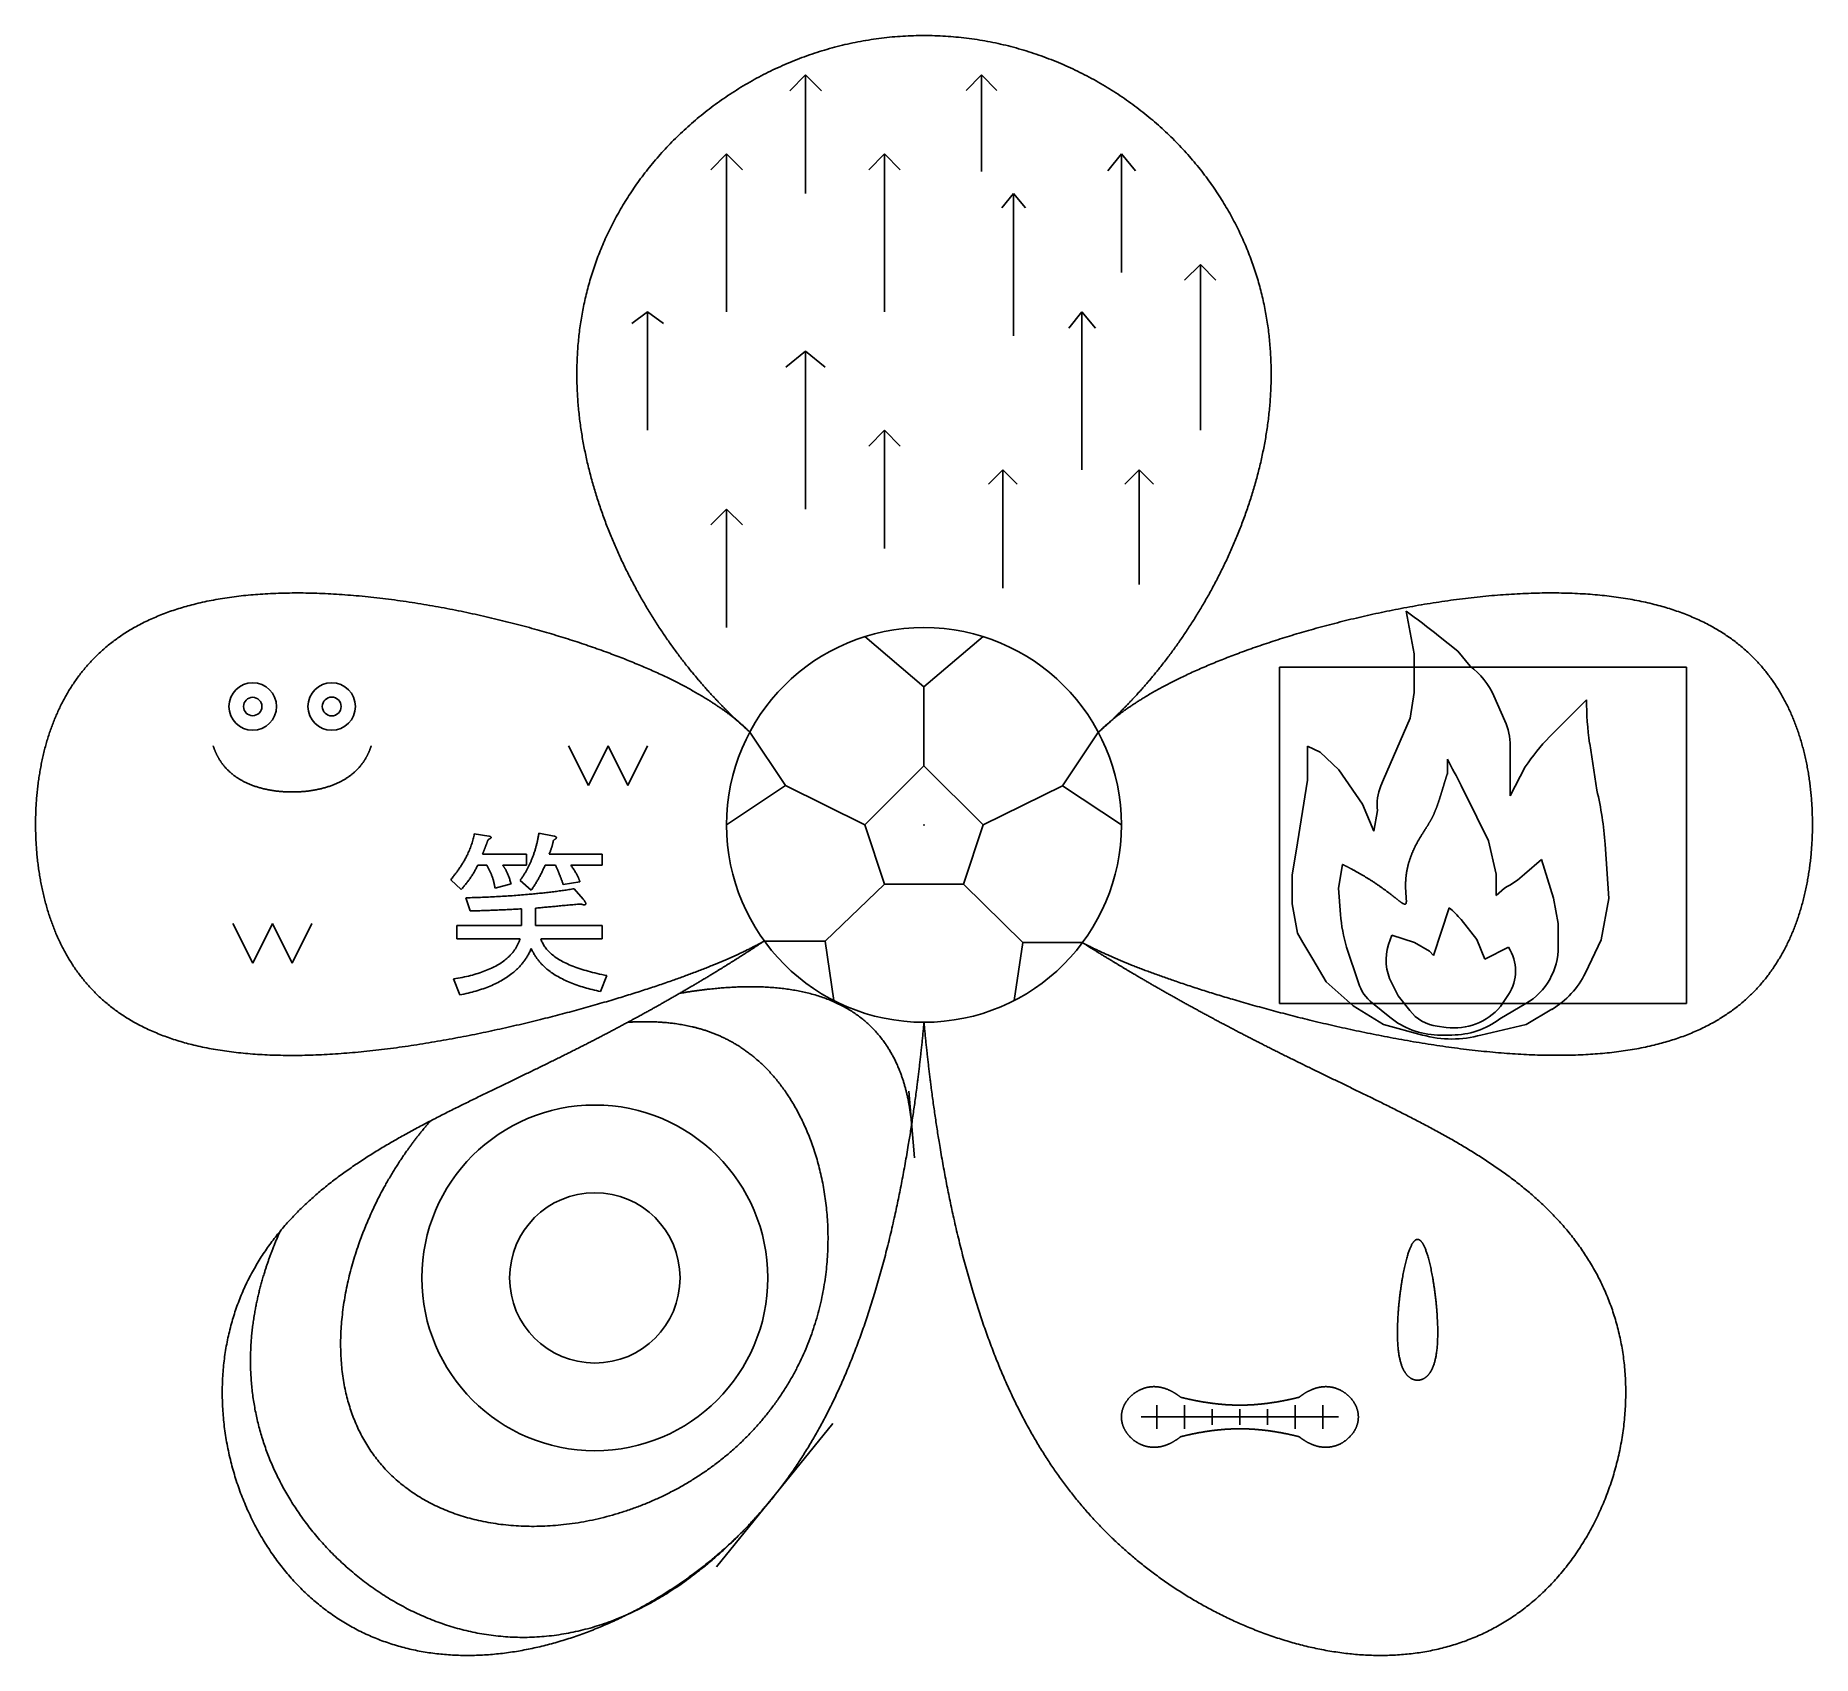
# Model space of a CAD drawing. Header units: millimetres. Extents: x -225 to 225, y -210 to 200.
import ezdxf

# ---------------------------------------------------------------- set-up
doc = ezdxf.new("R2010")
doc.units = ezdxf.units.MM
doc.header["$MEASUREMENT"] = 0
for name, color, linetype in [('デジファブ\u3000課題\u3000花びらコースター v2_Sketch1', 7, 'Continuous'), ('デジファブ\u3000課題\u3000花びらコースター v2_Sketch2', 7, 'Continuous'), ('デジファブ\u3000課題\u3000花びらコースター v2_Sketch3', 7, 'Continuous'), ('デジファブ\u3000課題\u3000花びらコースター v2_Sketch4', 7, 'Continuous')]:
    doc.layers.add(name, color=color, linetype=linetype)

msp = doc.modelspace()

# ---------------------------------------------------------------- linework, layer by layer
at = {"layer": 'デジファブ\u3000課題\u3000花びらコースター v2_Sketch1'}
for p, q in [((-30, 190), (-34, 186)), ((-34, 186), (-30, 190)), ((-30, 160), (-30, 190)), ((-30, 190), (-26, 186)), ((14.56, 190), (10.66, 186.1)), ((10.66, 186.1), (14.56, 190)), ((14.56, 165.59), (14.56, 190)), ((14.56, 190), (18.47, 186.1)), ((-50, 170), (-54, 166)), ((-54, 166), (-50, 170)), ((-50, 130), (-50, 170)), ((-50, 170), (-46, 166)), ((-14, 166), (-10, 170)), ((-10, 170), (-14, 166)), ((-10, 130), (-10, 170)), ((-6, 166), (-10, 170)), ((50, 170), (46.54, 165.68)), ((46.54, 165.68), (50, 170)), ((50, 140), (50, 170)), ((50, 170), (53.58, 165.68)), ((22.69, 160), (19.75, 156.32)), ((19.75, 156.32), (22.69, 160)), ((22.69, 160), (25.74, 156.32)), ((22.69, 123.93), (22.69, 160)), ((70, 141.96), (66, 138)), ((66, 138), (70, 141.96)), ((70, 100), (70, 141.96)), ((70, 141.96), (73.93, 138)), ((-74, 127), (-70, 130)), ((-70, 130), (-74, 127)), ((-70, 130), (-66, 127)), ((-70, 100), (-70, 130)), ((40, 130), (36.66, 125.82)), ((36.66, 125.82), (40, 130)), ((40, 130), (43.46, 125.82)), ((40, 90), (40, 130)), ((-30, 120), (-35, 116)), ((-35, 116), (-30, 120)), ((-30, 80), (-30, 120)), ((-30, 120), (-25, 116)), ((-10, 100), (-14, 96)), ((-14, 96), (-10, 100)), ((-10, 70), (-10, 100)), ((-10, 100), (-6, 96)), ((16.31, 86.34), (20, 90)), ((20, 90), (16.31, 86.34)), ((20, 60), (20, 90)), ((20, 90), (23.63, 86.34)), ((54.53, 90), (50.84, 86.34)), ((50.84, 86.34), (54.53, 90)), ((54.53, 60.93), (54.53, 90)), ((54.53, 90), (58.16, 86.34)), ((-54, 76), (-50, 80)), ((-50, 80), (-54, 76)), ((-50, 50), (-50, 80)), ((-50, 80), (-46, 76)), ((-14.98, 47.7), (0, 35)), ((0, 35), (14.98, 47.7)), ((0, 15), (0, 35)), ((-44.07, 23.49), (-35.05, 9.96)), ((44.06, 23.35), (35.11, 9.92)), ((-90, 20), (-85, 10)), ((-85, 10), (-80, 20)), ((-80, 20), (-75, 10)), ((-75, 10), (-70, 20)), ((0, 15), (-15, 0)), ((15, 0), (0, 15)), ((-35.05, 9.96), (-50, 0)), ((-35.05, 9.96), (-15, 0)), ((15, 0), (35.11, 9.92)), ((35.11, 9.92), (50, 0)), ((-15, 0), (-10, -15)), ((10, -15), (15, 0)), ((-10, -15), (-25, -29.41)), ((-10, -15), (10, -15)), ((10, -15), (25, -29.83)), ((-175, -25), (-170, -35)), ((-170, -35), (-165, -25)), ((-165, -25), (-160, -35)), ((-160, -35), (-155, -25)), ((-40.44, -29.41), (-25, -29.41)), ((-25, -29.41), (-22.85, -44.47)), ((25, -29.83), (22.85, -44.47)), ((40.13, -29.83), (25, -29.83)), ((-2.41, -84.33), (-3.86, -67.47)), ((59, -147), (59, -153)), ((66, -147), (66, -153)), ((73, -148), (73, -152)), ((80, -148), (80, -152)), ((87, -148), (87, -152)), ((94, -147), (94, -153)), ((101, -147), (101, -153)), ((-52.52, -188), (-23.08, -151.69)), ((55, -150), (105, -150))]:
    msp.add_line(p, q, dxfattribs=at)
for centre, radius in [((0, 0), 50), ((-170, 30), 6.02), ((-150, 30), 6.01), ((-83.36, -114.76), 43.8), ((-83.36, -114.76), 43.8), ((-83.36, -114.76), 21.58)]:
    msp.add_circle(centre, radius, dxfattribs=at)
for points in [[(-44.07, 23.49), (-46.08, 25.25), (-50.02, 28.89), (-55.66, 34.69), (-62.66, 43.13), (-70.49, 54.83), (-77.29, 67.65), (-82.83, 81.5), (-86.75, 96.25), (-88.54, 111.67), (-87.7, 127.43), (-83.77, 143.14), (-76.5, 158.26), (-65.92, 172.13), (-52.34, 184.02), (-36.32, 193.2), (-18.59, 199.01), (0.04, 201), (18.66, 198.99), (36.39, 193.16), (52.4, 183.97), (65.97, 172.07), (76.54, 158.19), (83.79, 143.07), (87.7, 127.37), (88.54, 111.61), (86.74, 96.2), (82.81, 81.45), (77.26, 67.59), (70.46, 54.76), (62.64, 43.04), (55.64, 34.59), (50.01, 28.77), (46.07, 25.12), (44.06, 23.35)], [(-44.07, 23.49), (-45.35, 24.76), (-48.16, 27.29), (-53.13, 31.01), (-61.25, 35.83), (-73.86, 41.57), (-88.78, 46.96), (-105.68, 51.79), (-123.99, 55.76), (-142.87, 58.43), (-161.39, 59.31), (-178.57, 57.96), (-193.58, 54.04), (-205.78, 47.39), (-214.9, 38.13), (-221.06, 26.67), (-224.51, 13.61), (-225.56, -0.29), (-224.36, -14.19), (-220.77, -27.23), (-214.5, -38.64), (-205.29, -47.77), (-193.05, -54.21), (-178.05, -57.86), (-160.89, -58.94), (-142.4, -57.86), (-123.48, -55.16), (-105.06, -51.4), (-87.91, -47.07), (-72.59, -42.55), (-59.4, -38.03), (-50.66, -34.51), (-45.14, -31.93), (-41.93, -30.24), (-40.44, -29.41)], [(44.06, 23.35), (45.34, 24.63), (48.15, 27.18), (53.11, 30.92), (61.23, 35.77), (73.84, 41.54), (88.76, 46.95), (105.66, 51.79), (123.97, 55.77), (142.86, 58.44), (161.39, 59.32), (178.57, 57.96), (193.58, 54.04), (205.78, 47.39), (214.91, 38.12), (221.06, 26.65), (224.52, 13.59), (225.56, -0.31), (224.36, -14.22), (220.75, -27.27), (214.47, -38.68), (205.26, -47.8), (193.01, -54.22), (178.01, -57.85), (160.85, -58.91), (142.35, -57.82), (123.43, -55.11), (104.99, -51.36), (87.82, -47.08), (72.46, -42.61), (59.22, -38.19), (50.44, -34.76), (44.88, -32.26), (41.64, -30.63), (40.13, -29.83)], [(-180, 20), (-179.8, 19.4), (-179.36, 18.23), (-178.56, 16.59), (-177.19, 14.62), (-174.99, 12.54), (-172.3, 10.85), (-169.17, 9.57), (-165.66, 8.72), (-161.92, 8.29), (-158.08, 8.29), (-154.34, 8.72), (-150.83, 9.57), (-147.7, 10.85), (-145.01, 12.54), (-142.81, 14.62), (-141.44, 16.59), (-140.64, 18.23), (-140.2, 19.4), (-140, 20)], [(0, -50), (-0.37, -54.04), (-1.19, -61.99), (-2.63, -73.54), (-4.97, -88.2), (-8.6, -105.29), (-12.97, -121.15), (-18.13, -135.77), (-24.18, -149.19), (-31.24, -161.45), (-39.5, -172.6), (-49.13, -182.7), (-60.27, -191.71), (-72.92, -199.5), (-86.92, -205.73), (-101.89, -209.86), (-117.25, -211.24), (-132.3, -209.27), (-146.31, -203.58), (-158.52, -194.12), (-168.27, -181.42), (-175, -166.44), (-178.31, -150.38), (-178, -134.45), (-174.12, -119.71), (-167.04, -106.82), (-157.4, -95.95), (-146, -86.95), (-133.7, -79.44), (-121.24, -72.96), (-109.16, -67.12), (-97.7, -61.62), (-86.92, -56.29), (-76.74, -51), (-67.06, -45.7), (-57.79, -40.35), (-50.67, -36.01), (-45.49, -32.72), (-42.11, -30.51), (-40.44, -29.41)], [(0, -50), (0.37, -54.04), (1.19, -61.99), (2.63, -73.54), (4.97, -88.21), (8.6, -105.3), (12.97, -121.15), (18.13, -135.78), (24.18, -149.2), (31.24, -161.45), (39.5, -172.6), (49.14, -182.7), (60.28, -191.72), (72.93, -199.5), (86.94, -205.73), (101.9, -209.86), (117.26, -211.24), (132.32, -209.27), (146.32, -203.57), (158.54, -194.11), (168.29, -181.4), (175.01, -166.41), (178.31, -150.35), (178, -134.42), (174.11, -119.69), (167.02, -106.81), (157.37, -95.95), (145.97, -86.95), (133.67, -79.43), (121.22, -72.95), (109.15, -67.08), (97.7, -61.57), (86.92, -56.24), (76.73, -50.98), (67.01, -45.73), (57.68, -40.46), (50.49, -36.23), (45.25, -33.03), (41.83, -30.9), (40.13, -29.83)], [(125, -105), (124.77, -105), (124.32, -105.16), (123.64, -105.88), (122.77, -107.75), (121.78, -111.31), (120.95, -115.71), (120.31, -120.49), (119.92, -125.24), (119.82, -129.59), (120.04, -133.33), (120.62, -136.34), (121.54, -138.58), (122.77, -140.05), (124.23, -140.78), (125.77, -140.78), (127.23, -140.05), (128.46, -138.58), (129.38, -136.34), (129.96, -133.33), (130.18, -129.59), (130.08, -125.24), (129.69, -120.49), (129.05, -115.71), (128.22, -111.31), (127.23, -107.75), (126.36, -105.88), (125.68, -105.16), (125.23, -105), (125, -105)], [(65, -145), (64.6, -144.69), (63.81, -144.11), (62.62, -143.38), (61.05, -142.67), (59.09, -142.25), (57.17, -142.28), (55.32, -142.75), (53.6, -143.64), (52.09, -144.89), (50.9, -146.43), (50.13, -148.16), (49.87, -150), (50.13, -151.84), (50.9, -153.57), (52.09, -155.11), (53.6, -156.36), (55.32, -157.25), (57.17, -157.72), (59.09, -157.75), (61.05, -157.33), (62.62, -156.62), (63.81, -155.89), (64.6, -155.31), (65, -155)], [(95, -145), (95.4, -144.69), (96.19, -144.11), (97.38, -143.38), (98.95, -142.67), (100.91, -142.25), (102.83, -142.28), (104.68, -142.75), (106.4, -143.64), (107.91, -144.89), (109.1, -146.43), (109.87, -148.16), (110.13, -150), (109.87, -151.84), (109.1, -153.57), (107.91, -155.11), (106.4, -156.36), (104.68, -157.25), (102.83, -157.72), (100.91, -157.75), (98.95, -157.33), (97.38, -156.62), (96.19, -155.89), (95.4, -155.31), (95, -155)], [(65, -145), (65.6, -145.15), (66.8, -145.44), (68.6, -145.84), (71, -146.28), (74, -146.7), (77, -146.96), (80, -147.04), (83, -146.96), (86, -146.7), (89, -146.28), (91.4, -145.84), (93.2, -145.44), (94.4, -145.15), (95, -145)], [(65, -155), (65.6, -154.85), (66.8, -154.56), (68.6, -154.16), (71, -153.72), (74, -153.3), (77, -153.04), (80, -152.96), (83, -153.04), (86, -153.3), (89, -153.72), (91.4, -154.16), (93.2, -154.56), (94.4, -154.85), (95, -155)]]:
    msp.add_open_spline(points, degree=5, dxfattribs=at)
for points, knots in [([(-3.13, -75.9), (-3.24, -74.68), (-3.78, -69.8), (-5.56, -61.89), (-10.23, -52.41), (-20.33, -43.91), (-34.15, -40.56), (-47.02, -40.62), (-56.71, -41.78), (-61.84, -42.65)], [0.7837204, 0.7837204, 0.7837204, 0.7837204, 0.7837204, 0.7837204, 0.8, 0.85, 0.9, 0.95, 1, 1, 1, 1, 1, 1]), ([(-125, -75), (-127.12, -77.42), (-131.26, -82.58), (-137.04, -91.27), (-143.48, -104.48), (-148.2, -122.41), (-148.48, -140.16), (-143.54, -156.03), (-133.14, -168.48), (-117.92, -176.36), (-99.41, -179.05), (-79.55, -176.36), (-60.49, -168.56), (-44.22, -156.28), (-32.26, -140.54), (-25.31, -122.72), (-23.25, -104.44), (-25.44, -87.3), (-30.93, -72.71), (-38.71, -61.65), (-47.9, -54.45), (-57.11, -50.96), (-64.66, -49.89), (-70.25, -49.77), (-73.72, -49.92), (-75, -50)], [0, 0, 0, 0, 0, 0, 0.04, 0.08, 0.12, 0.16, 0.2, 0.24, 0.28, 0.32, 0.36, 0.4, 0.44, 0.48, 0.52, 0.56, 0.6, 0.64, 0.68, 0.72, 0.76, 0.8, 0.8232192, 0.8232192, 0.8232192, 0.8232192, 0.8232192, 0.8232192]), ([(-163.06, -102.94), (-164.64, -106.5), (-167.4, -113.57), (-170.28, -124.04), (-171.59, -137.72), (-169.03, -154.25), (-162.32, -169.92), (-151.68, -184.17), (-137.57, -196.03), (-120.7, -204.19), (-101.96, -207.35), (-82.35, -204.45), (-65.06, -196.05), (-52.36, -185.91), (-43.95, -177.2), (-39.23, -171.61), (-37.8, -169.84)], [0, 0, 0, 0, 0, 0, 0.05, 0.1, 0.15, 0.2, 0.25, 0.3, 0.35, 0.4, 0.45, 0.5, 0.55, 0.5723041, 0.5723041, 0.5723041, 0.5723041, 0.5723041, 0.5723041])]:
    msp.add_open_spline(points, degree=5, knots=knots, dxfattribs=at)
msp.add_point((0, 0), dxfattribs=at)
at = {"layer": 'デジファブ\u3000課題\u3000花びらコースター v2_Sketch2'}
for p, q in [((122.11, 54.18), (124.11, 43.31)), ((135.16, 44.04), (130.27, 47.93)), ((124.11, 43.31), (124.11, 33.53)), ((138.33, 40.23), (135.16, 44.04)), ((124.11, 33.53), (123.11, 27.01)), ((147.11, 26.37), (144.3, 32.67)), ((167.79, 31.72), (158.44, 22.3)), ((123.11, 27.01), (116.41, 11.52)), ((100.29, 18.4), (97.12, 19.94)), ((97.12, 19.94), (97.12, 11.34)), ((105.09, 13.96), (100.29, 18.4)), ((148.47, 7.35), (148.47, 20)), ((170.39, 8.8), (168.58, 20.67)), ((111.06, 5.28), (105.09, 13.96)), ((152.28, 14.73), (148.47, 7.35)), ((97.12, 11.34), (94.22, -6.69)), ((116.41, 11.52), (115.71, 9.9)), ((140, 2), (136, 10)), ((113.96, -1.62), (111.06, 5.28)), ((114.87, 3.64), (113.96, -1.62)), ((143, -4), (140, 2)), ((144.91, -12.5), (143, -4)), ((94.22, -6.69), (93.26, -12.61)), ((156.35, -8.76), (152.1, -12.5)), ((159.39, -18.57), (156.35, -8.76)), ((173.47, -18.64), (172.49, -4.88)), ((93.26, -12.61), (93.26, -20)), ((106, -10), (105, -16)), ((144.91, -17.84), (144.91, -12.5)), ((105, -16), (105.5, -22.67)), ((147, -16), (144.91, -17.84)), ((93.26, -20), (94.22, -25.53)), ((133, -21), (129, -33.12)), ((160.6, -25), (159.39, -18.57)), ((171.51, -29.09), (173.47, -18.64)), ((94.22, -25.53), (94.55, -27.44)), ((140, -29), (136, -24)), ((160.6, -30.81), (160.6, -25)), ((94.55, -27.44), (95.94, -29.78)), ((95.94, -29.78), (98.45, -34.02)), ((107, -31), (110, -40)), ((118.44, -27.91), (117.64, -30.31)), ((124.18, -29.81), (118.44, -27.91)), ((128, -32), (124.18, -29.81)), ((142, -34), (140, -29)), ((148, -31), (142, -34)), ((167.49, -37.48), (171.51, -29.09)), ((98.45, -34.02), (101.86, -39.76)), ((129, -33.12), (128, -32)), ((101.86, -39.76), (108.71, -45.82)), ((118.44, -40.06), (120.12, -43.3)), ((120.12, -43.3), (123, -47)), ((146, -46), (148, -43)), ((108.71, -45.82), (116.41, -50.53)), ((113.57, -45.17), (117.96, -48.74)), ((145.83, -49.11), (152.41, -45.27)), ((152.46, -50.53), (158.98, -46.72)), ((116.41, -50.53), (126.28, -53.24)), ((130, -51), (132.28, -51.29)), ((130.06, -53.24), (133.66, -53.24)), ((141.05, -53.24), (152.46, -50.53))]:
    msp.add_line(p, q, dxfattribs=at)
for centre, radius, start, end in [((-43.66, -170.49), 279.21, 51.4698, 53.5778), ((126.42, 24.68), 19.59, 24.0706, 52.5455), ((236.7, 31.07), 68.91, 179.4574, 188.6804), ((132.85, 20), 15.62, 0, 24.0706), ((193.6, -12.63), 49.56, 135.1942, 146.489), ((-98.39, -107.2), 262.06, 26.5651, 28.2016), ((126.39, 5.28), 11.64, 156.5995, 188.109), ((87.57, -10.92), 85.14, 4.0689, 13.3913), ((135.28, 6.59), 25.45, 297.4153, 311.3785), ((121, -36), 19.21, 38.6598, 51.3402), ((146.38, -19.61), 41, 184.286, 196.1337), ((129.59, -34.25), 12.57, 161.7495, 207.5287), ((139, -37), 10.82, 326.3099, 33.6901), ((144.06, -30.99), 16.54, 300.3112, 0.6314), ((120.67, -36.44), 11.25, 198.4349, 230.8791), ((148.2, -28.25), 21.39, 300.2564, 334.4182), ((130.67, -33.12), 20.14, 230.8791, 268.2659), ((131.35, -40.51), 10.58, 217.8624, 262.6479), ((134.25, -35.99), 15.44, 262.6479, 319.5493), ((133.66, -33.24), 20, 270, 307.4838), ((133.66, -26.42), 27.82, 254.6115, 285.3885)]:
    msp.add_arc(centre, radius, start, end, dxfattribs=at)
msp.add_open_spline([(132.56, 16.65), (132.56, 16.37), (132.57, 15.85), (132.58, 15.14), (132.59, 14.34), (132.58, 13.58), (132.56, 13.07), (132.55, 12.82), (132.56, 12.86), (132.58, 13.03), (132.5, 12.88), (132.28, 12.24), (131.94, 11.12), (131.5, 9.66), (131.01, 8.03), (130.51, 6.41), (129.99, 4.9), (129.47, 3.53), (128.93, 2.31), (128.34, 1.18), (127.69, 0.08), (126.98, -1.04), (126.2, -2.26), (125.38, -3.59), (124.56, -5.06), (123.79, -6.66), (123.11, -8.37), (122.57, -10.16), (122.19, -11.97), (121.98, -13.76), (121.93, -15.45), (122, -16.97), (122.11, -18.26), (122.18, -19.24), (122.15, -19.88), (121.94, -20.15), (121.53, -20.08), (120.9, -19.69), (120.08, -19.07), (119.08, -18.28), (117.91, -17.36), (116.6, -16.37), (115.15, -15.33), (113.57, -14.27), (111.86, -13.2), (110.04, -12.13), (108.48, -11.27), (107.26, -10.64), (106.42, -10.21), (106, -10)], degree=5, dxfattribs=at)
msp.add_point((0, 0), dxfattribs=at)
at = {"layer": 'デジファブ\u3000課題\u3000花びらコースター v2_Sketch3'}
msp.add_point((0, 0), dxfattribs=at)
at = {"layer": 'デジファブ\u3000課題\u3000花びらコースター v2_Sketch4'}
for p, q in [((90, 40), (90, -45.24)), ((193.09, 40), (90, 40)), ((193.09, -45.24), (193.09, 40)), ((-113.89, -2.29), (-110.2, -2.81)), ((-97.54, -2.11), (-93.67, -2.81)), ((-111.78, -7.38), (-100.7, -7.38)), ((-100.7, -7.38), (-100.7, -10.2)), ((-94.9, -7.38), (-81.54, -7.38)), ((-81.54, -7.38), (-81.54, -10.2)), ((-110.73, -10.2), (-113.01, -10.2)), ((-100.7, -10.2), (-106.68, -10.2)), ((-93.32, -10.2), (-95.96, -10.2)), ((-81.54, -10.2), (-89.45, -10.2)), ((-117.23, -16.35), (-119.87, -13.89)), ((-104.57, -14.95), (-108.62, -16)), ((-99.47, -16.53), (-102.29, -14.07)), ((-87.16, -14.42), (-91.38, -15.12)), ((-88.57, -16.18), (-86.29, -18.81)), ((-114.95, -21.8), (-116, -18.46)), ((-101.93, -25.49), (-101.93, -21.27)), ((-98.42, -21.1), (-98.42, -25.49)), ((-118.29, -28.84), (-118.29, -25.49)), ((-118.29, -25.49), (-101.93, -25.49)), ((-98.42, -25.49), (-81.54, -25.49)), ((-81.54, -25.49), (-81.54, -28.84)), ((-102.29, -28.84), (-118.29, -28.84)), ((-81.54, -28.84), (-97.01, -28.84)), ((-117.58, -43.08), (-119.16, -39.03)), ((-80.31, -38.15), (-81.89, -42.2)), ((90, -45.24), (193.09, -45.24))]:
    msp.add_line(p, q, dxfattribs=at)
for centre, radius in [((-170, 30), 2.33), ((-150, 30), 2.38)]:
    msp.add_circle(centre, radius, dxfattribs=at)
for points in [[(-119.87, -13.89), (-114.95, -8.09), (-113.89, -2.29)], [(-110.37, -3.69), (-111.08, -5.63), (-111.78, -7.38)], [(-110.2, -2.81), (-108.97, -3.16), (-110.37, -3.69)], [(-102.29, -14.07), (-98.59, -8.97), (-97.54, -2.11)], [(-93.85, -3.87), (-94.02, -5.1), (-94.9, -7.38)], [(-93.67, -2.81), (-92.44, -3.16), (-93.85, -3.87)], [(-113.01, -10.2), (-114.59, -13.54), (-117.23, -16.35)], [(-108.62, -16), (-109.14, -12.84), (-110.73, -10.2)], [(-106.68, -10.2), (-105.45, -11.78), (-104.57, -14.95)], [(-95.96, -10.2), (-97.36, -13.54), (-99.47, -16.53)], [(-91.38, -15.12), (-92.26, -12.48), (-93.32, -10.2)], [(-89.45, -10.2), (-87.52, -12.84), (-87.16, -14.42)], [(-116, -18.46), (-100.7, -18.11), (-88.57, -16.18)], [(-101.93, -21.27), (-108.44, -21.63), (-114.95, -21.8)], [(-86.99, -20.04), (-92.97, -20.57), (-98.42, -21.1)], [(-86.29, -18.81), (-84.7, -20.75), (-86.99, -20.04)], [(-119.16, -39.03), (-104.75, -36.75), (-102.29, -28.84)], [(-99.47, -31.3), (-103.16, -40.26), (-117.58, -43.08)], [(-81.89, -42.2), (-95.96, -39.38), (-99.47, -31.3)], [(-97.01, -28.84), (-95.08, -35.34), (-80.31, -38.15)]]:
    msp.add_open_spline(points, degree=2, dxfattribs=at)
msp.add_point((0, 0), dxfattribs=at)

doc.saveas('drawing.dxf')
